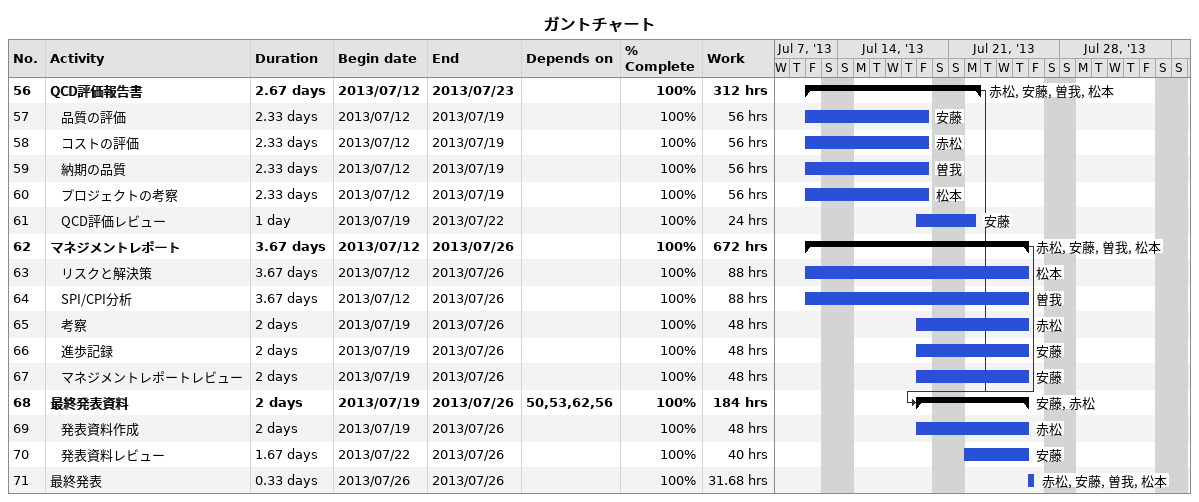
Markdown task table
ガントチャート

| ID | Level | Task | Duration | Start | Finish | Predecessors | Resources | % complete | Work (h) |
|---|---|---|---|---|---|---|---|---|---|
| 56 | 1 | **QCD評価報告書** | 2.67d | 2013-07-12 | 2013-07-23 |  | 赤松, 安藤, 曽我, 松本 | 100 | 312 |
| 57 | 2 | 品質の評価 | 2.33d | 2013-07-12 | 2013-07-19 |  | 安藤 | 100 | 56 |
| 58 | 2 | コストの評価 | 2.33d | 2013-07-12 | 2013-07-19 |  | 赤松 | 100 | 56 |
| 59 | 2 | 納期の品質 | 2.33d | 2013-07-12 | 2013-07-19 |  | 曽我 | 100 | 56 |
| 60 | 2 | プロジェクトの考察 | 2.33d | 2013-07-12 | 2013-07-19 |  | 松本 | 100 | 56 |
| 61 | 2 | QCD評価レビュー | 1d | 2013-07-19 | 2013-07-22 |  | 安藤 | 100 | 24 |
| 62 | 1 | **マネジメントレポート** | 3.67d | 2013-07-12 | 2013-07-26 |  | 赤松, 安藤, 曽我, 松本 | 100 | 672 |
| 63 | 2 | リスクと解決策 | 3.67d | 2013-07-12 | 2013-07-26 |  | 松本 | 100 | 88 |
| 64 | 2 | SPI/CPI分析 | 3.67d | 2013-07-12 | 2013-07-26 |  | 曽我 | 100 | 88 |
| 65 | 2 | 考察 | 2d | 2013-07-19 | 2013-07-26 |  | 赤松 | 100 | 48 |
| 66 | 2 | 進歩記録 | 2d | 2013-07-19 | 2013-07-26 |  | 安藤 | 100 | 48 |
| 67 | 2 | マネジメントレポートレビュー | 2d | 2013-07-19 | 2013-07-26 |  | 安藤 | 100 | 48 |
| 68 | 1 | **最終発表資料** | 2d | 2013-07-19 | 2013-07-26 | 50, 53, 62, 56 | 安藤, 赤松 | 100 | 184 |
| 69 | 2 | 発表資料作成 | 2d | 2013-07-19 | 2013-07-26 |  | 赤松 | 100 | 48 |
| 70 | 2 | 発表資料レビュー | 1.67d | 2013-07-22 | 2013-07-26 |  | 安藤 | 100 | 40 |
| 71 | 1 | 最終発表 | 0.33d | 2013-07-26 | 2013-07-26 |  | 赤松, 安藤, 曽我, 松本 | 100 | 31.68 |
